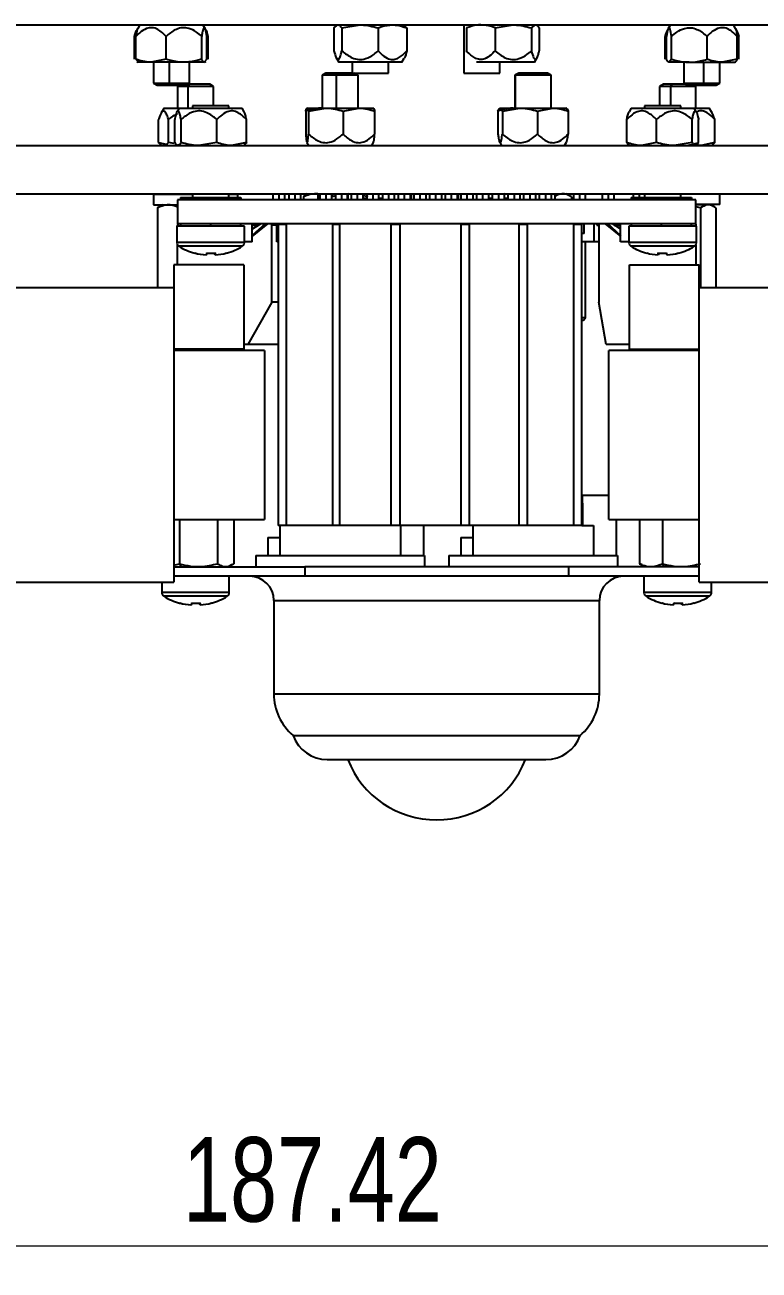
# Model space of a CAD drawing. Header units: millimetres. Extents: x 53 to 380, y 29 to 265.
# Drawn here: x 281.2 to 311.7, y 182.7 to 234.3 of the extents above; entities that cross this region are included whole.
import ezdxf

# ---------------------------------------------------------------- set-up
doc = ezdxf.new("R2010")
doc.units = ezdxf.units.MM
doc.styles.add('SLDTEXTSTYLE0', font='TXT', dxfattribs={"width": 0.75})
doc.dimstyles.new('SLDDIMSTYLE1', dxfattribs={"dimtxt": 3.5, "dimasz": 3.302, "dimexe": 0, "dimexo": 0.0625, "dimgap": 0.875, "dimtad": 1, "dimlfac": 2, "dimrnd": 1e-09, "dimzin": 12, "dimdsep": 46, "dimtxsty": 'SLDTEXTSTYLE0', "dimsah": 1, "dimcen": 0.09, "dimadec": 0, "dimazin": 3, "dimtfac": 1, "dimtofl": 0, "dimtmove": 0, "dimatfit": 3, "dimfxl": 1, "dimfrac": 2, "dimtolj": 1, "dimtzin": 12, "dimarcsym": 0})

# ---------------------------------------------------------------- blocks, each defined once
blk = doc.blocks.new('_D_4')
at = {"color": 7, "linetype": 'Continuous', "lineweight": 0, "transparency": 16777216}
for p, q in [((346.276, 214.381), (346.276, 182.689)), ((252.567, 213.603), (252.567, 182.689)), ((252.567, 183.689), (346.276, 183.689))]:
    blk.add_line(p, q, dxfattribs=at)
at = {"color": 7, "linetype": 'Continuous', "lineweight": 18, "transparency": 16777216}
for points in [[(252.567, 183.689), (255.869, 183.181), (255.869, 184.197)], [(346.276, 183.689), (342.974, 184.197), (342.974, 183.181)]]:
    blk.add_solid(points, dxfattribs=at)
at = {"color": 7, "linetype": 'Continuous', "lineweight": 18, "transparency": 16777216, "insert": (287.76, 188.2), "char_height": 3.5, "attachment_point": 1, "style": 'SLDTEXTSTYLE0'}
blk.add_mtext('187.42', dxfattribs=at)

msp = doc.modelspace()

# ---------------------------------------------------------------- linework, layer by layer
at = {"color": 7, "linetype": 'Continuous', "lineweight": 25}
for p, q in [((262.2803, 234.3116), (334.2803, 234.3116)), ((285.887, 234.1647), (285.8621, 234.1227)), ((285.9741, 234.3116), (285.887, 234.1647)), ((288.6736, 234.1647), (288.5866, 234.3116)), ((288.6985, 234.1227), (288.6736, 234.1647)), ((294.021, 234.1888), (294.185, 234.3116)), ((294.021, 234.1888), (294.021, 233.2366)), ((294.3489, 234.1888), (295.1036, 234.3116)), ((294.3489, 234.1888), (294.3489, 233.2366)), ((295.8582, 234.1888), (295.8582, 233.2366)), ((297.0396, 234.1888), (296.8757, 234.3116)), ((297.0396, 234.1888), (297.0396, 233.2366)), ((299.4053, 234.3116), (299.4053, 232.3116)), ((299.5361, 234.2009), (299.521, 234.1888)), ((299.521, 234.1888), (299.521, 233.2366)), ((300.7024, 234.1888), (301.4571, 234.3116)), ((300.7024, 234.1888), (300.7024, 233.2366)), ((302.2117, 234.1888), (302.3757, 234.3116)), ((302.2117, 234.1888), (302.2117, 233.2366)), ((302.5396, 234.1888), (302.5396, 233.2366)), ((307.8889, 234.1679), (307.856, 234.1123)), ((307.9741, 234.3116), (307.8889, 234.1679)), ((310.6717, 234.1679), (310.5866, 234.3116)), ((310.7047, 234.1123), (310.6717, 234.1679)), ((285.7528, 232.8844), (285.7528, 233.8366)), ((285.8103, 232.8844), (285.8103, 233.8366)), ((287.0649, 232.8844), (287.0649, 233.8366)), ((288.5349, 232.8844), (288.5349, 233.8366)), ((288.7503, 232.8844), (288.7503, 233.8366)), ((288.8078, 232.8844), (288.8078, 233.8366)), ((307.7528, 232.8844), (307.7528, 233.8366)), ((307.8103, 232.8844), (307.8103, 233.8366)), ((308.0258, 232.8844), (308.0258, 233.8366)), ((309.4958, 232.8844), (309.4958, 233.8366)), ((310.7503, 232.8844), (310.7503, 233.8366)), ((310.8078, 232.8844), (310.8078, 233.8366)), ((285.8103, 232.8844), (285.918, 232.7616)), ((287.0649, 232.8844), (286.4376, 232.7616)), ((288.7503, 232.8844), (288.6426, 232.7616)), ((294.1215, 232.9346), (294.2241, 232.7616)), ((296.8366, 232.7616), (296.9391, 232.9346)), ((299.5362, 233.1807), (299.521, 233.2366)), ((302.3366, 232.7616), (302.4391, 232.9346)), ((308.0258, 232.8844), (307.918, 232.7616)), ((310.7503, 232.8844), (310.123, 232.7616)), ((285.8498, 232.7937), (285.9053, 232.7616)), ((286.4376, 232.7616), (285.9053, 232.7616)), ((287.7999, 232.7616), (286.4376, 232.7616)), ((286.5303, 232.7616), (286.5303, 231.9011)), ((288.6426, 232.7616), (287.7999, 232.7616)), ((288.0303, 231.9011), (288.0303, 232.7616)), ((288.6553, 232.7616), (288.7108, 232.7937)), ((293.6853, 232.3116), (293.5303, 232.2221)), ((294.1477, 232.3116), (293.6853, 232.3116)), ((294.1477, 232.3116), (294.1131, 232.2221)), ((294.7803, 232.3116), (294.1477, 232.3116)), ((296.8366, 232.7616), (294.2241, 232.7616)), ((294.7803, 232.7616), (294.7803, 232.3116)), ((294.7803, 232.3116), (296.095, 232.3116)), ((295.0303, 232.2221), (294.8753, 232.3116)), ((296.095, 232.3116), (296.2803, 232.3116)), ((296.2803, 232.3116), (296.2803, 232.7616)), ((299.4053, 232.3116), (300.9053, 232.3116)), ((300.1576, 232.7616), (299.9392, 232.7616)), ((302.3366, 232.7616), (300.1576, 232.7616)), ((300.9053, 232.3116), (300.9053, 232.7616)), ((301.6853, 232.3116), (301.5303, 232.2221)), ((301.6862, 232.3116), (301.5315, 232.2221)), ((301.6862, 232.3116), (301.6853, 232.3116)), ((302.8753, 232.3116), (301.6862, 232.3116)), ((303.0303, 232.2221), (302.8753, 232.3116)), ((308.7608, 232.7616), (307.918, 232.7616)), ((308.5303, 232.7616), (308.5303, 231.9011)), ((308.7608, 232.7616), (310.123, 232.7616)), ((310.0303, 231.9011), (310.0303, 232.7616)), ((310.123, 232.7616), (310.6553, 232.7616)), ((286.5303, 231.9011), (286.6853, 231.8116)), ((286.5303, 231.9011), (287.2046, 231.9011)), ((286.6853, 231.8116), (287.2202, 231.8116)), ((287.2046, 231.9011), (288.0303, 231.9011)), ((287.2202, 231.8116), (287.2046, 231.9011)), ((287.2202, 231.8116), (287.8753, 231.8116)), ((287.617, 231.8116), (287.5303, 231.7615)), ((287.8753, 231.8116), (288.0303, 231.9011)), ((288.0299, 231.851), (287.9436, 231.851)), ((288.0299, 231.851), (287.9646, 231.7615)), ((288.8753, 231.851), (288.0299, 231.851)), ((289.0303, 231.7615), (288.8753, 231.851)), ((293.5303, 232.2221), (293.5303, 230.8616)), ((294.1131, 232.2221), (293.5303, 232.2221)), ((295.0303, 232.2221), (294.1131, 232.2221)), ((295.0303, 230.8616), (295.0303, 232.2221)), ((301.5303, 232.2221), (301.5303, 230.8616)), ((301.5315, 232.2221), (301.5303, 232.2221)), ((303.0303, 232.2221), (301.5315, 232.2221)), ((303.0303, 230.8616), (303.0303, 232.2221)), ((307.6853, 231.851), (307.5303, 231.7615)), ((308.0444, 231.851), (307.6853, 231.851)), ((308.0444, 231.851), (307.9829, 231.7615)), ((308.617, 231.851), (308.0444, 231.851)), ((308.5303, 231.9011), (308.6853, 231.8116)), ((308.5303, 231.9011), (309.3561, 231.9011)), ((308.6853, 231.8116), (309.3404, 231.8116)), ((309.0303, 231.7615), (308.9436, 231.8116)), ((309.3404, 231.8116), (309.3561, 231.9011)), ((309.3404, 231.8116), (309.8753, 231.8116)), ((309.3561, 231.9011), (310.0303, 231.9011)), ((309.8753, 231.8116), (310.0303, 231.9011)), ((287.5303, 231.7615), (287.5303, 230.8616)), ((287.9646, 231.7615), (287.5303, 231.7615)), ((289.0303, 231.7615), (287.9646, 231.7615)), ((289.0303, 230.9616), (289.0303, 231.7615)), ((307.5303, 231.7615), (307.5303, 230.9616)), ((307.9829, 231.7615), (307.5303, 231.7615)), ((309.0303, 231.7615), (307.9829, 231.7615)), ((309.0303, 230.8616), (309.0303, 231.7615)), ((286.9741, 230.8616), (286.8573, 230.6646)), ((286.9741, 230.8616), (287.5991, 230.8616)), ((287.5991, 230.8616), (287.5115, 230.7139)), ((287.5991, 230.8616), (290.2116, 230.8616)), ((288.1553, 230.9616), (288.1553, 230.8616)), ((289.6553, 230.9616), (288.1553, 230.9616)), ((289.6553, 230.8616), (289.6553, 230.9616)), ((290.2991, 230.7139), (290.2116, 230.8616)), ((292.9053, 230.8616), (292.9016, 230.8595)), ((292.909, 230.8616), (293.6816, 230.8616)), ((292.967, 230.7388), (293.6816, 230.8616)), ((293.6816, 230.8616), (295.053, 230.8616)), ((294.3963, 230.7388), (295.053, 230.8616)), ((295.053, 230.8616), (295.653, 230.8616)), ((295.659, 230.8595), (295.6553, 230.8616)), ((300.9053, 230.8616), (300.896, 230.8562)), ((300.9145, 230.8616), (301.7352, 230.8616)), ((301.0064, 230.7388), (301.7352, 230.8616)), ((301.7352, 230.8616), (303.1009, 230.8616)), ((302.464, 230.7388), (303.1009, 230.8616)), ((303.1009, 230.8616), (303.6552, 230.8616)), ((303.6646, 230.8562), (303.6553, 230.8616)), ((306.3491, 230.8616), (306.2615, 230.7139)), ((306.3491, 230.8616), (308.944, 230.8616)), ((306.9053, 230.9616), (306.9053, 230.8616)), ((308.4053, 230.9616), (306.9053, 230.9616)), ((308.4053, 230.8616), (308.4053, 230.9616)), ((308.944, 230.8616), (308.9616, 230.8616)), ((309.0491, 230.7139), (308.9616, 230.8616)), ((308.9616, 230.8616), (309.5866, 230.8616)), ((309.7033, 230.6646), (309.5866, 230.8616)), ((286.7472, 229.4344), (286.7472, 230.3866)), ((287.1561, 229.4344), (287.1561, 230.3866)), ((287.419, 229.4344), (287.419, 230.3866)), ((287.6787, 229.4344), (287.6787, 230.3866)), ((289.165, 229.4344), (289.165, 230.3866)), ((290.3916, 229.4344), (290.3916, 230.3866)), ((292.851, 230.7388), (292.851, 229.7866)), ((292.967, 230.7388), (292.967, 229.7866)), ((294.3963, 230.7388), (294.3963, 229.7866)), ((295.7096, 230.7388), (295.7096, 229.7866)), ((300.8227, 230.7388), (300.8227, 229.7866)), ((301.0064, 230.7388), (301.0064, 229.7866)), ((302.464, 230.7388), (302.464, 229.7866)), ((303.7379, 230.7388), (303.7379, 229.7866)), ((306.169, 229.4344), (306.169, 230.3866)), ((307.3956, 229.4344), (307.3956, 230.3866)), ((308.8819, 229.4344), (308.8819, 230.3866)), ((309.1416, 229.4344), (309.1416, 230.3866)), ((309.8134, 229.4344), (309.8134, 230.3866)), ((262.2803, 229.3116), (334.2803, 229.3116)), ((286.8579, 229.3504), (286.7472, 229.4344)), ((286.7472, 229.4344), (287.0664, 229.3647)), ((286.8573, 229.3393), (286.9053, 229.3116)), ((287.3963, 229.3932), (287.1561, 229.4344)), ((287.5115, 229.3224), (287.5303, 229.3116)), ((289.165, 229.4344), (288.4219, 229.3116)), ((290.3916, 229.4344), (289.7783, 229.3116)), ((292.9016, 229.4338), (292.9741, 229.3116)), ((295.5866, 229.3116), (295.659, 229.4338)), ((300.896, 229.4433), (300.9741, 229.3116)), ((303.5866, 229.3116), (303.6646, 229.4433)), ((306.2615, 229.3224), (306.2803, 229.3116)), ((307.3956, 229.4344), (306.7823, 229.3116)), ((308.8819, 229.4344), (308.1388, 229.3116)), ((309.0303, 229.3116), (309.0491, 229.3224)), ((309.049, 229.3236), (309.1416, 229.4344)), ((309.8134, 229.4344), (309.2513, 229.3116)), ((262.2803, 227.3116), (334.2803, 227.3116)), ((286.5303, 227.301), (286.5303, 226.851)), ((286.5303, 227.301), (288.1553, 227.301)), ((287.5303, 227.3116), (287.5303, 227.301)), ((287.6553, 227.1616), (287.6553, 227.0616)), ((287.6553, 227.1616), (290.1553, 227.1616)), ((288.1553, 227.3116), (288.1553, 227.1616)), ((289.6553, 227.1616), (289.6553, 227.3116)), ((289.6553, 227.301), (290.0303, 227.301)), ((290.0303, 227.1616), (290.0303, 227.301)), ((290.1553, 227.1616), (290.1553, 227.0616)), ((291.4892, 227.3116), (291.4892, 227.0616)), ((291.7392, 227.3117), (291.7392, 227.0616)), ((291.9892, 227.0616), (291.9892, 227.3116)), ((292.1435, 227.3116), (292.1435, 227.0616)), ((292.3935, 227.3117), (292.3935, 227.0616)), ((292.6435, 227.0616), (292.6435, 227.3116)), ((292.7608, 227.1875), (292.7608, 227.0616)), ((292.9053, 227.3116), (292.8678, 227.2899)), ((293.3584, 227.3116), (293.3584, 227.0616)), ((293.4392, 227.3116), (293.4392, 227.0616)), ((293.6892, 227.3117), (293.6892, 227.0616)), ((294.1101, 227.2206), (293.9259, 227.1875)), ((293.9392, 227.0616), (293.9392, 227.3116)), ((294.0892, 227.3116), (294.0892, 227.0616)), ((294.3392, 227.3116), (294.3392, 227.0616)), ((294.5892, 227.0616), (294.5892, 227.3116)), ((294.6101, 227.0616), (294.6101, 227.3116)), ((294.7792, 227.2995), (294.6125, 227.3082)), ((294.7392, 227.3116), (294.7392, 227.0616)), ((294.9892, 227.3117), (294.9892, 227.0616)), ((295.4455, 227.1875), (295.1999, 227.2429)), ((295.2392, 227.0616), (295.2392, 227.3116)), ((295.3892, 227.3116), (295.3892, 227.0616)), ((295.6392, 227.3116), (295.6392, 227.0616)), ((295.8892, 227.0616), (295.8892, 227.3116)), ((296.0392, 227.3116), (296.0392, 227.0616)), ((296.2892, 227.3117), (296.2892, 227.0616)), ((296.5392, 227.0616), (296.5392, 227.3116)), ((296.6892, 227.3116), (296.6892, 227.0616)), ((296.9392, 227.3116), (296.9392, 227.0616)), ((297.1892, 227.0616), (297.1892, 227.3116)), ((297.231, 227.0616), (297.231, 227.3116)), ((297.3392, 227.3116), (297.3392, 227.0616)), ((297.5892, 227.3117), (297.5892, 227.0616)), ((297.8392, 227.0616), (297.8392, 227.3116)), ((297.9892, 227.3116), (297.9892, 227.0616)), ((298.2392, 227.3116), (298.2392, 227.0616)), ((298.4892, 227.0616), (298.4892, 227.3116)), ((298.6392, 227.3116), (298.6392, 227.0616)), ((298.8892, 227.3117), (298.8892, 227.0616)), ((299.1392, 227.0616), (299.1392, 227.3116)), ((299.2892, 227.3116), (299.2892, 227.0616)), ((299.5392, 227.3116), (299.5392, 227.0616)), ((299.7892, 227.0616), (299.7892, 227.3116)), ((299.9392, 227.3116), (299.9392, 227.0616)), ((300.1892, 227.3117), (300.1892, 227.0616)), ((300.4392, 227.0616), (300.4392, 227.3116)), ((300.5892, 227.3116), (300.5892, 227.0616)), ((300.8392, 227.3116), (300.8392, 227.0616)), ((301.0892, 227.0616), (301.0892, 227.3116)), ((301.2392, 227.2943), (301.0892, 227.3079)), ((301.2392, 227.3116), (301.2392, 227.0616)), ((301.4892, 227.3117), (301.4892, 227.0616)), ((301.7392, 227.0616), (301.7392, 227.3116)), ((301.8892, 227.3116), (301.8892, 227.0616)), ((302.1392, 227.3116), (302.1392, 227.0616)), ((302.3892, 227.0616), (302.3892, 227.3116)), ((302.5392, 227.2953), (302.3892, 227.3028)), ((302.5392, 227.3116), (302.5392, 227.0616)), ((302.7892, 227.3117), (302.7892, 227.0616)), ((303.0392, 227.0616), (303.0392, 227.3116)), ((303.1939, 227.0616), (303.1939, 227.3116)), ((303.8703, 227.1875), (303.6553, 227.3116)), ((303.8679, 227.1875), (303.8679, 227.0616)), ((303.9566, 227.3116), (303.9566, 227.0616)), ((304.2066, 227.3117), (304.2066, 227.0616)), ((304.4566, 227.0616), (304.4566, 227.3116)), ((305.1437, 227.3116), (305.1437, 227.0616)), ((305.3937, 227.3117), (305.3937, 227.0616)), ((305.6437, 227.0616), (305.6437, 227.3116)), ((306.3451, 227.1616), (306.3451, 227.0616)), ((306.3451, 227.1616), (308.8451, 227.1616)), ((306.4269, 227.3116), (306.4269, 227.1616)), ((306.9053, 227.3116), (306.9053, 227.1616)), ((308.4053, 227.1616), (308.4053, 227.3116)), ((308.8451, 227.1616), (308.8451, 227.0616)), ((310.0303, 226.8616), (310.0303, 227.3116)), ((286.5303, 226.851), (287.5269, 226.851)), ((286.6966, 226.7269), (286.7693, 226.7642)), ((286.6966, 226.7269), (286.6966, 223.4116)), ((286.9053, 226.851), (286.7623, 226.7685)), ((287.5269, 227.0616), (287.5269, 226.0616)), ((309.0269, 227.0616), (287.5269, 227.0616)), ((295.3892, 227.1116), (295.2392, 227.1116)), ((296.0392, 227.1116), (295.8892, 227.1116)), ((296.6846, 227.1116), (296.6846, 227.0616)), ((297.8517, 227.0616), (297.8517, 227.1116)), ((300.5892, 227.1116), (300.4392, 227.1116)), ((301.21, 227.1116), (301.0892, 227.1116)), ((301.21, 227.1116), (301.21, 227.0616)), ((309.0269, 226.0616), (309.0269, 227.0616)), ((310.0303, 226.8616), (309.0269, 226.8616)), ((309.6553, 226.851), (309.0269, 226.851)), ((309.2292, 226.7269), (309.0269, 226.7709)), ((309.0303, 226.851), (309.0303, 226.8616)), ((309.2292, 226.7269), (309.2292, 223.4116)), ((309.7803, 226.7789), (309.6553, 226.851)), ((309.8597, 226.7269), (309.8597, 223.4116)), ((287.5053, 225.9616), (287.5053, 225.2883)), ((290.3053, 225.9616), (287.5053, 225.9616)), ((309.0269, 226.0616), (287.5269, 226.0616)), ((287.5269, 225.9616), (287.5269, 226.0289)), ((287.5603, 226.0289), (287.5269, 226.0289)), ((287.5603, 226.0289), (287.5603, 226.0616)), ((287.6553, 226.0616), (287.6553, 225.9616)), ((288.9053, 226.0616), (288.9053, 225.9616)), ((290.1553, 225.9616), (290.1553, 226.0616)), ((290.3053, 225.2883), (290.3053, 225.9616)), ((290.9851, 226.0616), (290.635, 225.8366)), ((290.635, 225.5366), (291.2849, 226.0616)), ((290.635, 225.3116), (290.635, 226.0616)), ((291.1667, 226.0616), (290.635, 225.5745)), ((290.635, 226.0116), (290.7322, 226.0116)), ((290.7322, 226.0116), (290.7322, 226.0616)), ((290.7322, 226.0116), (290.9073, 226.0116)), ((291.448, 222.8116), (291.448, 226.0616)), ((291.5541, 226.0616), (291.5541, 226.0116)), ((291.6374, 226.0116), (291.5541, 226.0116)), ((291.6374, 226.0116), (291.6374, 226.0616)), ((291.645, 225.3116), (291.645, 226.0616)), ((291.7018, 226.0359), (291.7018, 226.0616)), ((291.7018, 226.0359), (291.7018, 213.5616)), ((292.049, 226.0359), (291.7018, 226.0359)), ((292.049, 226.0359), (292.049, 226.0616)), ((292.049, 213.5616), (292.049, 226.0359)), ((293.9555, 226.0359), (293.9555, 226.0616)), ((294.2581, 226.0359), (293.9555, 226.0359)), ((293.9555, 226.0359), (293.9555, 213.5616)), ((294.2581, 226.0359), (294.2581, 226.0616)), ((294.2581, 213.5616), (294.2581, 226.0359)), ((296.3744, 226.0359), (296.3744, 226.0616)), ((296.7711, 226.0359), (296.3744, 226.0359)), ((296.3744, 226.0359), (296.3744, 213.5616)), ((296.7711, 226.0359), (296.7711, 226.0616)), ((296.7711, 213.5616), (296.7711, 226.0359)), ((299.2816, 226.0359), (299.2816, 226.0616)), ((299.2816, 226.0359), (299.2816, 213.5616)), ((299.638, 226.0359), (299.2816, 226.0359)), ((299.638, 226.0359), (299.638, 226.0616)), ((299.638, 213.5616), (299.638, 226.0359)), ((301.696, 226.0359), (301.696, 226.0616)), ((301.696, 226.0359), (301.696, 213.5616)), ((302.0455, 226.0359), (301.696, 226.0359)), ((302.0455, 226.0359), (302.0455, 226.0616)), ((302.0455, 213.5616), (302.0455, 226.0359)), ((303.9596, 226.0359), (303.9596, 226.0616)), ((304.3051, 226.0359), (303.9596, 226.0359)), ((303.9596, 226.0359), (303.9596, 213.5616)), ((304.3051, 226.0359), (304.3051, 226.0616)), ((304.3051, 213.5616), (304.3051, 226.0359)), ((304.4048, 225.6616), (304.3051, 225.6616)), ((304.4048, 225.6616), (304.4048, 226.0616)), ((304.81, 225.3116), (304.81, 226.0616)), ((304.9281, 226.0616), (304.9281, 226.0116)), ((304.9281, 226.0116), (305.0079, 226.0116)), ((305.0079, 226.0616), (305.0079, 222.8116)), ((305.2689, 226.0616), (305.9139, 225.5408)), ((305.9098, 225.5828), (305.3871, 226.0616)), ((305.9146, 225.8391), (305.5687, 226.0616)), ((305.6465, 226.0116), (305.7091, 226.0116)), ((305.7091, 226.0616), (305.7091, 226.0116)), ((305.7091, 226.0116), (305.8128, 226.0116)), ((305.8128, 226.0616), (305.8128, 226.0116)), ((305.8128, 226.0116), (305.9098, 226.0116)), ((305.9098, 225.3116), (305.9098, 226.0616)), ((306.2553, 225.9616), (306.2553, 225.2883)), ((309.0553, 225.9616), (306.2553, 225.9616)), ((306.3451, 226.0616), (306.3451, 225.9616)), ((307.5951, 226.0616), (307.5951, 225.9616)), ((308.8451, 225.9616), (308.8451, 226.0616)), ((309.0117, 226.0484), (309.0117, 226.0616)), ((309.0117, 226.0484), (309.0269, 226.0484)), ((309.0269, 226.0484), (309.0269, 225.9616)), ((309.0553, 225.2883), (309.0553, 225.9616)), ((287.5269, 224.3616), (287.5269, 225.2028)), ((290.635, 225.3116), (290.3053, 225.3116)), ((291.7018, 225.3116), (291.645, 225.3116)), ((304.81, 225.3116), (304.3051, 225.3116)), ((304.4566, 222.1616), (304.4566, 225.3116)), ((305.0079, 225.3116), (304.81, 225.3116)), ((306.2553, 225.3116), (305.9098, 225.3116)), ((309.0269, 225.1912), (309.0269, 224.3616)), ((288.7151, 224.7762), (288.7149, 224.7751)), ((289.0818, 224.7751), (289.0739, 224.8542)), ((289.087, 224.8549), (289.0957, 224.7751)), ((307.4649, 224.7751), (307.4736, 224.8549)), ((307.4868, 224.8542), (307.4788, 224.7751)), ((307.8457, 224.7751), (307.8456, 224.7762)), ((290.2861, 224.3616), (287.3861, 224.3616)), ((287.3861, 224.3616), (287.3861, 221.588)), ((290.2861, 224.3616), (290.2861, 220.8616)), ((306.2745, 220.8616), (306.2745, 224.3616)), ((306.2745, 224.3616), (309.1745, 224.3616)), ((309.1745, 221.588), (309.1745, 224.3616)), ((287.3861, 223.4116), (271.1361, 223.4116)), ((325.4245, 223.4116), (309.1745, 223.4116)), ((291.448, 222.8116), (290.448, 221.0616)), ((291.7018, 222.8116), (291.448, 222.8116)), ((305.3079, 221.0616), (305.0079, 222.8116)), ((304.4566, 222.1616), (304.3042, 222.1616)), ((304.3566, 222.0616), (304.3042, 222.0616)), ((304.3566, 222.0616), (304.4566, 222.1616)), ((287.3861, 221.588), (287.3861, 211.2116)), ((309.1745, 211.2116), (309.1745, 221.588)), ((290.448, 221.0616), (290.2861, 221.0616)), ((291.7018, 221.0616), (290.448, 221.0616)), ((306.2745, 221.0616), (305.3079, 221.0616)), ((290.2861, 220.8616), (287.3861, 220.8616)), ((291.1361, 220.8116), (287.3861, 220.8116)), ((287.611, 220.8616), (287.611, 220.8116)), ((289.1947, 220.8616), (289.1947, 220.8116)), ((289.864, 220.8616), (289.864, 220.8116)), ((291.1361, 220.8116), (291.1361, 213.8116)), ((309.1745, 220.8116), (305.4245, 220.8116)), ((305.4245, 217.3116), (305.4245, 220.8116)), ((306.2745, 220.8616), (309.1745, 220.8616)), ((306.701, 220.8616), (306.701, 220.8116)), ((307.6498, 220.8616), (307.6498, 220.8116)), ((305.4245, 213.8116), (305.4245, 217.3116)), ((304.3303, 214.8372), (304.3051, 214.8372)), ((304.3303, 214.4872), (304.3303, 214.8372)), ((304.3303, 214.8116), (305.4245, 214.8116)), ((304.3051, 214.4872), (304.3303, 214.4872)), ((304.3303, 214.4872), (304.3303, 213.9447)), ((287.3861, 213.8116), (291.1361, 213.8116)), ((287.611, 213.8116), (287.611, 211.9752)), ((289.1947, 213.8116), (289.1947, 211.9752)), ((289.864, 213.8116), (289.864, 211.9752)), ((304.3303, 213.9447), (304.3303, 213.5616)), ((305.4245, 213.8116), (309.1745, 213.8116)), ((305.7303, 213.8116), (305.7303, 212.3116)), ((306.701, 213.8116), (306.701, 211.9752)), ((307.6498, 213.8116), (307.6498, 211.9752)), ((292.049, 213.5616), (291.7018, 213.5616)), ((291.7803, 213.5616), (291.7803, 212.3116)), ((293.9555, 213.5616), (292.049, 213.5616)), ((294.2581, 213.5616), (293.9555, 213.5616)), ((296.3744, 213.5616), (294.2581, 213.5616)), ((296.7711, 213.5616), (296.3744, 213.5616)), ((299.2816, 213.5616), (296.7711, 213.5616)), ((296.7803, 213.5616), (296.7803, 212.3116)), ((297.7303, 213.5616), (297.7303, 212.3116)), ((299.638, 213.5616), (299.2816, 213.5616)), ((301.696, 213.5616), (299.638, 213.5616)), ((299.7803, 213.5616), (299.7803, 212.3116)), ((302.0455, 213.5616), (301.696, 213.5616)), ((303.9596, 213.5616), (302.0455, 213.5616)), ((304.3051, 213.5616), (303.9596, 213.5616)), ((304.3051, 213.5616), (304.7803, 213.5616)), ((304.7803, 213.5616), (304.7803, 212.3116)), ((291.2803, 213.0616), (291.2803, 212.3116)), ((291.2803, 213.0616), (291.7803, 213.0616)), ((299.2803, 213.0616), (299.2803, 212.3116)), ((299.2803, 213.0616), (299.7803, 213.0616)), ((290.7803, 212.3116), (290.7803, 211.851)), ((290.7803, 212.3116), (297.7803, 212.3116)), ((297.7803, 212.3116), (297.7803, 211.851)), ((298.7803, 212.3116), (298.7803, 211.851)), ((298.7803, 212.3116), (305.7803, 212.3116)), ((305.7803, 212.3116), (305.7803, 211.851)), ((287.3861, 211.908), (287.611, 211.9752)), ((287.3861, 211.851), (292.8116, 211.851)), ((287.611, 211.9752), (287.7015, 211.851)), ((289.6553, 211.851), (289.7983, 211.9336)), ((292.8116, 211.851), (292.8116, 211.451)), ((303.7491, 211.851), (292.8116, 211.851)), ((303.7491, 211.851), (303.7491, 211.451)), ((309.1745, 211.851), (303.7491, 211.851)), ((306.7863, 211.9382), (306.701, 211.9752)), ((306.7804, 211.9232), (306.9053, 211.851)), ((307.6498, 211.9752), (307.7351, 211.851)), ((271.1361, 211.2116), (287.3861, 211.2116)), ((286.8803, 211.2116), (286.8803, 210.7777)), ((292.8116, 211.451), (287.3861, 211.451)), ((289.6803, 210.7777), (289.6803, 211.451)), ((303.7491, 211.451), (292.8116, 211.451)), ((309.1745, 211.451), (303.7491, 211.451)), ((306.8803, 211.451), (306.8803, 210.7777)), ((309.1745, 211.2116), (325.4245, 211.2116)), ((309.6803, 210.7777), (309.6803, 211.2116)), ((288.0901, 210.2656), (288.0899, 210.2645)), ((288.4568, 210.2645), (288.4489, 210.3436)), ((288.462, 210.3443), (288.4707, 210.2645)), ((291.5303, 210.451), (291.5303, 206.5715)), ((305.0303, 206.5715), (305.0303, 210.451)), ((308.0901, 210.2656), (308.0899, 210.2645)), ((308.4568, 210.2645), (308.4489, 210.3436)), ((308.462, 210.3443), (308.4707, 210.2645)), ((292.3303, 204.851), (304.2303, 204.851)), ((293.7445, 203.851), (302.8161, 203.851))]:
    msp.add_line(p, q, dxfattribs=at)
at = {"color": 8, "linetype": 'Continuous', "lineweight": 25}
for p, q in [((287.2046, 231.9011), (287.2046, 232.7616)), ((309.3561, 231.9011), (309.3561, 232.7616)), ((294.1131, 232.2221), (294.1131, 230.8616)), ((301.5315, 232.2221), (301.5315, 230.8616)), ((287.9646, 231.7615), (287.9646, 230.8616)), ((307.9829, 231.7615), (307.9829, 230.9616)), ((287.9646, 227.3116), (287.9646, 227.301)), ((293.9738, 227.3116), (293.9392, 227.222)), ((299.1796, 227.3117), (299.1796, 227.1116)), ((306.6769, 227.3117), (306.6769, 227.1616)), ((290.3053, 225.2883), (287.5053, 225.2883)), ((290.22, 225.1352), (287.5907, 225.1352)), ((309.0553, 225.2883), (306.2553, 225.2883)), ((308.97, 225.1352), (306.3407, 225.1352)), ((304.3303, 213.9447), (304.3051, 213.9447)), ((289.6803, 210.7777), (286.8803, 210.7777)), ((289.595, 210.6246), (286.9657, 210.6246)), ((309.6803, 210.7777), (306.8803, 210.7777)), ((309.595, 210.6246), (306.9657, 210.6246)), ((291.5303, 210.451), (305.0303, 210.451)), ((305.0303, 206.5715), (291.5303, 206.5715))]:
    msp.add_line(p, q, dxfattribs=at)
at = {"color": 7, "linetype": 'Continuous', "lineweight": 25, "flags": 128}
for points in [[(289.5687, 224.8559), (289.5687, 224.8536), (289.5682, 224.8519), (289.5673, 224.8509), (289.5659, 224.8506), (289.564, 224.8509), (289.5616, 224.8519), (289.5592, 224.8533)], [(307.0015, 224.8533), (306.999, 224.8519), (306.9966, 224.8509), (306.9947, 224.8506), (306.9933, 224.8509), (306.9924, 224.8519), (306.9919, 224.8536), (306.992, 224.8559)], [(288.9437, 210.3453), (288.9437, 210.343), (288.9432, 210.3413), (288.9423, 210.3403), (288.9409, 210.34), (288.939, 210.3403), (288.9366, 210.3413), (288.9342, 210.3428)], [(308.9437, 210.3453), (308.9437, 210.343), (308.9432, 210.3413), (308.9423, 210.3403), (308.9409, 210.34), (308.939, 210.3403), (308.9366, 210.3413), (308.9342, 210.3428)]]:
    msp.add_lwpolyline(points, dxfattribs=at)
at = {"color": 7, "linetype": 'Continuous', "lineweight": 25}
for centre, radius, start, end in [((287.6853, 225.2883), 0.18, 180, 238.2737), ((288.9053, 227.2616), 2.5, 238.2737, 254.65828), ((288.9053, 227.2616), 2.5, 285.34172, 301.7263), ((290.1253, 225.2883), 0.18, 301.7263, 0), ((306.4353, 225.2883), 0.18, 180, 238.2737), ((307.6553, 227.2616), 2.5, 238.2737, 254.65828), ((307.6553, 227.2616), 2.5, 285.34172, 301.7263), ((308.8753, 225.2883), 0.18, 301.7263, 0), ((288.8979, 227.2714), 2.503, 254.80757, 265.80846), ((288.2426, 224.8683), 0.0177, 274.24011, 315.34436), ((288.9125, 227.2812), 2.5128, 254.83482, 265.8069), ((288.4136, 224.9225), 0.3479, 334.93054, 348.95703), ((288.8804, 227.7279), 2.8774, 267.49212, 270.49621), ((288.9301, 227.731), 2.8804, 266.51753, 273.48247), ((289.3971, 224.9226), 0.3481, 191.04602, 205.06641), ((288.8013, 224.8502), 0.3038, 345.69566, 1.07948), ((288.9127, 227.2714), 2.503, 274.19154, 285.19243), ((307.6479, 227.2714), 2.503, 254.80757, 265.80846), ((307.7593, 224.8502), 0.3038, 178.92052, 194.30434), ((307.6305, 227.731), 2.8804, 266.51753, 273.48247), ((307.1635, 224.9226), 0.3481, 334.93359, 348.95398), ((307.6802, 227.7279), 2.8774, 269.50379, 272.50788), ((308.147, 224.9225), 0.3479, 191.04297, 205.06946), ((307.6481, 227.2812), 2.5128, 274.1931, 285.16518), ((307.6627, 227.2714), 2.503, 274.19154, 285.19243), ((308.3174, 224.8669), 0.0163, 222.75407, 267.66146), ((290.5303, 210.451), 1, 0, 90), ((306.0303, 210.451), 1, 90, 180), ((287.0603, 210.7777), 0.18, 180, 238.2737), ((288.2803, 212.751), 2.5, 238.2737, 254.65828), ((288.2803, 212.751), 2.5, 285.34172, 301.7263), ((289.5003, 210.7777), 0.18, 301.7263, 0), ((307.0603, 210.7777), 0.18, 180, 238.2737), ((308.2803, 212.751), 2.5, 238.2737, 254.65828), ((308.2803, 212.751), 2.5, 285.34172, 301.7263), ((309.5003, 210.7777), 0.18, 301.7263, 0), ((288.2729, 212.7609), 2.5031, 254.80781, 265.80826), ((287.6176, 210.3578), 0.0177, 274.22869, 315.35159), ((288.2875, 212.7707), 2.5129, 254.83506, 265.8067), ((287.7885, 210.412), 0.3481, 334.93404, 348.95353), ((288.2554, 213.2184), 2.8784, 267.4931, 270.49613), ((288.3051, 213.2207), 2.8807, 266.51789, 273.48211), ((288.772, 210.412), 0.348, 191.04342, 205.06901), ((288.1764, 210.3396), 0.3037, 345.69433, 1.08081), ((288.2877, 212.7609), 2.5031, 274.19181, 285.19213), ((308.2729, 212.7609), 2.5031, 254.80787, 265.80819), ((307.6176, 210.3578), 0.0177, 274.22708, 315.35319), ((308.2875, 212.7708), 2.513, 254.83515, 265.80661), ((307.7886, 210.412), 0.348, 334.93099, 348.95658), ((308.2554, 213.2184), 2.8784, 267.49309, 270.49613), ((308.3051, 213.2207), 2.8807, 266.5179, 273.4821), ((308.7722, 210.412), 0.3481, 191.04647, 205.06596), ((308.1763, 210.3396), 0.3038, 345.69432, 1.07952), ((308.2877, 212.7609), 2.5031, 274.19174, 285.19219), ((293.7803, 206.5715), 2.25, 180, 229.87597), ((302.7803, 206.5715), 2.25, 310.12403, 0), ((293.7445, 205.351), 1.5, 199.47122, 270), ((302.8161, 205.351), 1.5, 270, 340.52878), ((298.2803, 205.3198), 3.9688, 201.72047, 270), ((298.2803, 205.3198), 3.9688, 270, 338.27953)]:
    msp.add_arc(centre, radius, start, end, dxfattribs=at)
for points, knots in [([(285.7528, 233.8366), (285.7864, 233.9587), (285.82, 234.0809), (285.8621, 234.1227), (285.8622, 234.1227)], [0, 0, 0, 0, 0.9994987, 1, 1, 1, 1]), ([(287.0649, 233.8366), (286.9529, 233.9454), (286.7776, 234.1157), (286.4827, 234.2129), (286.2159, 234.1707), (285.9921, 234.0209), (285.8603, 233.8872), (285.8103, 233.8366)], [0, 0, 0, 0, 0.299138, 0.4681422, 0.6379817, 0.8628319, 1, 1, 1, 1]), ([(285.8103, 233.8366), (285.8293, 233.9524), (285.8542, 234.1039), (285.8852, 234.1505), (285.8925, 234.1615)], [0, 0, 0, 0, 0.7639911, 1, 1, 1, 1]), ([(288.5349, 233.8366), (288.4629, 233.8983), (288.3013, 234.0368), (288.0318, 234.1778), (287.7377, 234.2102), (287.4192, 234.1187), (287.2052, 233.9628), (287.0778, 233.8483), (287.0649, 233.8366)], [0, 0, 0, 0, 0.1677337, 0.3769168, 0.5370126, 0.6969875, 0.9691369, 1, 1, 1, 1]), ([(288.7503, 233.8366), (288.7311, 233.9454), (288.701, 234.1157), (288.6503, 234.2129), (288.6045, 234.1707), (288.5661, 234.0209), (288.5434, 233.8872), (288.5349, 233.8366)], [0, 0, 0, 0, 0.29913789, 0.46814208, 0.63798131, 0.86283156, 1, 1, 1, 1]), ([(288.8078, 233.8366), (288.7741, 233.9588), (288.7405, 234.081), (288.6985, 234.1227), (288.6985, 234.1227)], [0, 0, 0, 0, 0.999497, 1, 1, 1, 1]), ([(294.185, 234.3116), (294.1888, 234.3115), (294.2442, 234.3097), (294.2985, 234.2471), (294.3489, 234.1888)], [0, 0, 0, 0, 0.0701511, 1, 1, 1, 1]), ([(295.1036, 234.3116), (295.1214, 234.3115), (295.3763, 234.3097), (295.626, 234.2471), (295.8582, 234.1888)], [0, 0, 0, 0, 0.0701501, 1, 1, 1, 1]), ([(295.8582, 234.1888), (295.9078, 234.2073), (296.1003, 234.2793), (296.3004, 234.2978), (296.4489, 234.3116)], [0, 0, 0, 0, 0.2575499, 1, 1, 1, 1]), ([(296.4489, 234.3116), (296.5026, 234.3098), (296.7026, 234.303), (296.8972, 234.237), (297.0396, 234.1888)], [0, 0, 0, 0, 0.26863299, 1, 1, 1, 1]), ([(300.1117, 234.3116), (300.058, 234.3098), (299.8581, 234.303), (299.6634, 234.237), (299.521, 234.1888)], [0, 0, 0, 0, 0.26863299, 1, 1, 1, 1]), ([(300.7024, 234.1888), (300.6528, 234.2073), (300.4603, 234.2793), (300.2602, 234.2978), (300.1117, 234.3116)], [0, 0, 0, 0, 0.2575499, 1, 1, 1, 1]), ([(301.4571, 234.3116), (301.4749, 234.3115), (301.7298, 234.3097), (301.9795, 234.2471), (302.2117, 234.1888)], [0, 0, 0, 0, 0.07015004, 1, 1, 1, 1]), ([(302.3757, 234.3116), (302.3796, 234.3115), (302.4349, 234.3097), (302.4892, 234.2471), (302.5396, 234.1888)], [0, 0, 0, 0, 0.07015079, 1, 1, 1, 1]), ([(307.8622, 234.1086), (307.8409, 234.0712), (307.8012, 234.0017), (307.7681, 233.8888), (307.7528, 233.8366)], [0, 0, 0, 0, 0.5375182, 1, 1, 1, 1]), ([(308.0258, 233.8366), (308.0065, 233.9454), (307.9764, 234.1157), (307.9258, 234.2129), (307.88, 234.1707), (307.8415, 234.0209), (307.8189, 233.8872), (307.8103, 233.8366)], [0, 0, 0, 0, 0.29913789, 0.46814208, 0.6379813, 0.86283161, 1, 1, 1, 1]), ([(308.0258, 233.8366), (308.0977, 233.8983), (308.2593, 234.0368), (308.5288, 234.1778), (308.8229, 234.2102), (309.1414, 234.1187), (309.3554, 233.9628), (309.4828, 233.8483), (309.4958, 233.8366)], [0, 0, 0, 0, 0.1677337, 0.3769168, 0.5370126, 0.6969875, 0.9691369, 1, 1, 1, 1]), ([(310.7503, 233.8366), (310.6383, 233.9454), (310.4631, 234.1157), (310.1681, 234.2129), (309.9014, 234.1707), (309.6776, 234.0209), (309.5457, 233.8872), (309.4958, 233.8366)], [0, 0, 0, 0, 0.2991378, 0.468142, 0.6379814, 0.8628316, 1, 1, 1, 1]), ([(310.6682, 234.1658), (310.6706, 234.1641), (310.6911, 234.15), (310.719, 234.0167), (310.7417, 233.8861), (310.7503, 233.8366)], [0, 0, 0, 0, 0.07831743, 0.65077568, 1, 1, 1, 1]), ([(310.6984, 234.1086), (310.7197, 234.0712), (310.7594, 234.0017), (310.7925, 233.8888), (310.8078, 233.8366)], [0, 0, 0, 0, 0.5375168, 1, 1, 1, 1]), ([(286.4376, 232.7616), (286.4227, 232.7617), (286.2109, 232.7635), (286.0033, 232.8261), (285.8103, 232.8844)], [0, 0, 0, 0, 0.07014999, 1, 1, 1, 1]), ([(287.7999, 232.7616), (287.733, 232.7634), (287.4842, 232.7702), (287.242, 232.8362), (287.0649, 232.8844)], [0, 0, 0, 0, 0.2686335, 1, 1, 1, 1]), ([(288.5349, 232.8844), (288.4732, 232.8659), (288.2336, 232.7939), (287.9847, 232.7754), (287.7999, 232.7616)], [0, 0, 0, 0, 0.2575518, 1, 1, 1, 1]), ([(288.6426, 232.7616), (288.64, 232.7617), (288.6037, 232.7635), (288.568, 232.8261), (288.5349, 232.8844)], [0, 0, 0, 0, 0.07014971, 1, 1, 1, 1]), ([(294.021, 233.2366), (294.0503, 233.1278), (294.0961, 232.9575), (294.1732, 232.8603), (294.2429, 232.9025), (294.3014, 233.0523), (294.3358, 233.186), (294.3489, 233.2366)], [0, 0, 0, 0, 0.2991385, 0.4681427, 0.6379822, 0.8628325, 1, 1, 1, 1]), ([(294.3489, 233.2366), (294.4836, 233.1278), (294.6945, 232.9575), (295.0493, 232.8603), (295.3702, 232.9025), (295.6395, 233.0523), (295.7981, 233.186), (295.8582, 233.2366)], [0, 0, 0, 0, 0.2991382, 0.4681419, 0.6379815, 0.8628317, 1, 1, 1, 1]), ([(295.8582, 233.2366), (295.916, 233.1749), (296.0459, 233.0364), (296.2625, 232.8954), (296.4989, 232.863), (296.7548, 232.9545), (296.9268, 233.1104), (297.0292, 233.2249), (297.0396, 233.2366)], [0, 0, 0, 0, 0.1677339, 0.3769163, 0.5370122, 0.696988, 0.9691374, 1, 1, 1, 1]), ([(297.0396, 233.2366), (297.011, 233.1172), (296.9792, 232.9845), (296.9396, 232.941), (296.9357, 232.9367)], [0, 0, 0, 0, 0.9004263, 1, 1, 1, 1]), ([(300.7024, 233.2366), (300.6446, 233.1749), (300.5147, 233.0364), (300.2981, 232.8954), (300.0617, 232.863), (299.8058, 232.9545), (299.6338, 233.1104), (299.5314, 233.2249), (299.521, 233.2366)], [0, 0, 0, 0, 0.1677339, 0.3769163, 0.5370122, 0.696988, 0.9691374, 1, 1, 1, 1]), ([(300.7024, 233.2366), (300.8371, 233.1278), (301.048, 232.9575), (301.4028, 232.8603), (301.7238, 232.9025), (301.993, 233.0523), (302.1516, 233.186), (302.2117, 233.2366)], [0, 0, 0, 0, 0.2991381, 0.4681418, 0.6379809, 0.8628316, 1, 1, 1, 1]), ([(302.2117, 233.2366), (302.241, 233.1278), (302.2868, 232.9575), (302.3639, 232.8603), (302.4336, 232.9025), (302.4921, 233.0523), (302.5266, 233.186), (302.5396, 233.2366)], [0, 0, 0, 0, 0.2991368, 0.468141, 0.6379806, 0.8628308, 1, 1, 1, 1]), ([(307.918, 232.7616), (307.9155, 232.7617), (307.8791, 232.7635), (307.8435, 232.8261), (307.8103, 232.8844)], [0, 0, 0, 0, 0.0701506, 1, 1, 1, 1]), ([(308.0258, 232.8844), (308.0875, 232.8659), (308.327, 232.7939), (308.576, 232.7754), (308.7608, 232.7616)], [0, 0, 0, 0, 0.2575518, 1, 1, 1, 1]), ([(308.7608, 232.7616), (308.8276, 232.7634), (309.0764, 232.7702), (309.3186, 232.8362), (309.4958, 232.8844)], [0, 0, 0, 0, 0.2686335, 1, 1, 1, 1]), ([(310.123, 232.7616), (310.1082, 232.7617), (309.8964, 232.7635), (309.6888, 232.8261), (309.4958, 232.8844)], [0, 0, 0, 0, 0.0701508, 1, 1, 1, 1]), ([(310.6426, 232.7616), (310.6451, 232.7617), (310.6815, 232.7635), (310.7172, 232.8261), (310.7503, 232.8844)], [0, 0, 0, 0, 0.0701506, 1, 1, 1, 1]), ([(292.851, 230.7388), (292.8559, 230.7573), (292.8748, 230.8293), (292.8944, 230.8478), (292.909, 230.8616)], [0, 0, 0, 0, 0.2575526, 1, 1, 1, 1]), ([(293.5077, 230.8616), (293.4921, 230.8615), (293.2703, 230.8597), (293.053, 230.7971), (292.851, 230.7388)], [0, 0, 0, 0, 0.0701502, 1, 1, 1, 1]), ([(292.909, 230.8616), (292.9143, 230.8598), (292.9339, 230.853), (292.953, 230.787), (292.967, 230.7388)], [0, 0, 0, 0, 0.268634, 1, 1, 1, 1]), ([(293.6816, 230.8616), (293.6986, 230.8615), (293.9399, 230.8597), (294.1764, 230.7971), (294.3963, 230.7388)], [0, 0, 0, 0, 0.0701511, 1, 1, 1, 1]), ([(295.053, 230.8616), (295.0685, 230.8615), (295.2903, 230.8597), (295.5076, 230.7971), (295.7096, 230.7388)], [0, 0, 0, 0, 0.07015, 1, 1, 1, 1]), ([(295.6516, 230.8616), (295.6569, 230.8598), (295.6765, 230.853), (295.6957, 230.787), (295.7096, 230.7388)], [0, 0, 0, 0, 0.268634, 1, 1, 1, 1]), ([(300.8227, 230.7388), (300.8304, 230.7573), (300.8604, 230.8293), (300.8915, 230.8478), (300.9145, 230.8616)], [0, 0, 0, 0, 0.2575518, 1, 1, 1, 1]), ([(301.4597, 230.8616), (301.4446, 230.8615), (301.2295, 230.8597), (301.0187, 230.7971), (300.8227, 230.7388)], [0, 0, 0, 0, 0.0701496, 1, 1, 1, 1]), ([(300.9145, 230.8616), (300.9229, 230.8598), (300.954, 230.853), (300.9842, 230.787), (301.0064, 230.7388)], [0, 0, 0, 0, 0.2686354, 1, 1, 1, 1]), ([(301.7352, 230.8616), (301.7524, 230.8615), (301.9985, 230.8597), (302.2397, 230.7971), (302.464, 230.7388)], [0, 0, 0, 0, 0.0701517, 1, 1, 1, 1]), ([(303.1009, 230.8616), (303.116, 230.8615), (303.3311, 230.8597), (303.5419, 230.7971), (303.7379, 230.7388)], [0, 0, 0, 0, 0.0701522, 1, 1, 1, 1]), ([(303.6461, 230.8616), (303.6544, 230.8598), (303.6855, 230.853), (303.7158, 230.787), (303.7379, 230.7388)], [0, 0, 0, 0, 0.2686321, 1, 1, 1, 1]), ([(287.1561, 230.3866), (287.1361, 230.4483), (287.0912, 230.5868), (287.0162, 230.7278), (286.9344, 230.7602), (286.8458, 230.6687), (286.7863, 230.5128), (286.7509, 230.3983), (286.7472, 230.3866)], [0, 0, 0, 0, 0.16773233, 0.37691635, 0.53701173, 0.6969882, 0.96913683, 1, 1, 1, 1]), ([(287.5258, 230.627), (287.4632, 230.5987), (287.3285, 230.5378), (287.2162, 230.4393), (287.1561, 230.3866)], [0, 0, 0, 0, 0.4647261, 1, 1, 1, 1]), ([(287.6787, 230.3866), (287.666, 230.4483), (287.6374, 230.5868), (287.5898, 230.7278), (287.5378, 230.7602), (287.4816, 230.6687), (287.4438, 230.5128), (287.4213, 230.3983), (287.419, 230.3866)], [0, 0, 0, 0, 0.16773368, 0.37691712, 0.53701312, 0.69698782, 0.96913745, 1, 1, 1, 1]), ([(289.165, 230.3866), (289.0323, 230.4954), (288.8247, 230.6657), (288.4753, 230.7629), (288.1592, 230.7207), (287.8941, 230.5709), (287.7379, 230.4372), (287.6787, 230.3866)], [0, 0, 0, 0, 0.2991379, 0.4681421, 0.6379814, 0.8628316, 1, 1, 1, 1]), ([(290.3916, 230.3866), (290.2822, 230.4954), (290.1108, 230.6657), (289.8224, 230.7629), (289.5616, 230.7207), (289.3428, 230.5709), (289.2139, 230.4372), (289.165, 230.3866)], [0, 0, 0, 0, 0.299138, 0.4681421, 0.6379812, 0.8628317, 1, 1, 1, 1]), ([(290.3916, 230.3866), (290.379, 230.4497), (290.3508, 230.5903), (290.3169, 230.6704), (290.2981, 230.7145)], [0, 0, 0, 0, 0.44877258, 1, 1, 1, 1]), ([(307.3956, 230.3866), (307.2861, 230.4954), (307.1148, 230.6657), (306.8264, 230.7629), (306.5655, 230.7207), (306.3467, 230.5709), (306.2178, 230.4372), (306.169, 230.3866)], [0, 0, 0, 0, 0.29913768, 0.46814214, 0.63798124, 0.86283139, 1, 1, 1, 1]), ([(306.169, 230.3866), (306.1816, 230.4497), (306.2098, 230.5903), (306.2438, 230.6704), (306.2625, 230.7145)], [0, 0, 0, 0, 0.44877258, 1, 1, 1, 1]), ([(308.8819, 230.3866), (308.7493, 230.4954), (308.5416, 230.6657), (308.1922, 230.7629), (307.8761, 230.7207), (307.611, 230.5709), (307.4548, 230.4372), (307.3956, 230.3866)], [0, 0, 0, 0, 0.2991379, 0.4681421, 0.6379814, 0.8628316, 1, 1, 1, 1]), ([(308.8819, 230.3866), (308.8946, 230.4483), (308.9232, 230.5868), (308.9708, 230.7278), (309.0228, 230.7602), (309.079, 230.6687), (309.1168, 230.5128), (309.1394, 230.3983), (309.1416, 230.3866)], [0, 0, 0, 0, 0.16773368, 0.37691712, 0.53701312, 0.69698782, 0.96913745, 1, 1, 1, 1]), ([(309.8134, 230.3866), (309.7127, 230.4965), (309.5551, 230.6686), (309.2935, 230.7569), (309.1347, 230.7504), (309.0635, 230.6989), (309.0556, 230.6932)], [0, 0, 0, 0, 0.4538623, 0.7102823, 0.9679705, 1, 1, 1, 1]), ([(309.8134, 230.3866), (309.7936, 230.4508), (309.7589, 230.5639), (309.7168, 230.6292), (309.6986, 230.6574)], [0, 0, 0, 0, 0.5672211, 1, 1, 1, 1]), ([(292.851, 229.7866), (292.8567, 229.7249), (292.8694, 229.5864), (292.8907, 229.4454), (292.9139, 229.413), (292.939, 229.5045), (292.9559, 229.6604), (292.966, 229.7749), (292.967, 229.7866)], [0, 0, 0, 0, 0.1677335, 0.3769174, 0.5370126, 0.6969873, 0.9691363, 1, 1, 1, 1]), ([(292.967, 229.7866), (293.0946, 229.6778), (293.2942, 229.5075), (293.6303, 229.4103), (293.9342, 229.4525), (294.1892, 229.6023), (294.3394, 229.736), (294.3963, 229.7866)], [0, 0, 0, 0, 0.2991379, 0.4681422, 0.6379816, 0.8628319, 1, 1, 1, 1]), ([(294.3963, 229.7866), (294.5135, 229.6778), (294.697, 229.5075), (295.0058, 229.4103), (295.285, 229.4525), (295.5193, 229.6023), (295.6573, 229.736), (295.7096, 229.7866)], [0, 0, 0, 0, 0.29913738, 0.4681419, 0.63798121, 0.86283121, 1, 1, 1, 1]), ([(295.6584, 229.4369), (295.6646, 229.4531), (295.6823, 229.5), (295.6986, 229.6606), (295.7086, 229.775), (295.7096, 229.7866)], [0, 0, 0, 0, 0.3227732, 0.9310235, 1, 1, 1, 1]), ([(300.8227, 229.7866), (300.8317, 229.7249), (300.8519, 229.5864), (300.8856, 229.4454), (300.9223, 229.413), (300.9621, 229.5045), (300.9888, 229.6604), (301.0048, 229.7749), (301.0064, 229.7866)], [0, 0, 0, 0, 0.167734, 0.37691722, 0.53701197, 0.69698858, 0.96913666, 1, 1, 1, 1]), ([(301.0064, 229.7866), (301.1365, 229.6778), (301.3401, 229.5075), (301.6828, 229.4103), (301.9927, 229.4525), (302.2528, 229.6023), (302.4059, 229.736), (302.464, 229.7866)], [0, 0, 0, 0, 0.2991382, 0.4681421, 0.6379815, 0.8628318, 1, 1, 1, 1]), ([(302.464, 229.7866), (302.5777, 229.6778), (302.7556, 229.5075), (303.0552, 229.4103), (303.3261, 229.4525), (303.5533, 229.6023), (303.6872, 229.736), (303.7379, 229.7866)], [0, 0, 0, 0, 0.2991379, 0.4681426, 0.6379811, 0.8628315, 1, 1, 1, 1]), ([(303.6635, 229.4511), (303.671, 229.4641), (303.6968, 229.5089), (303.7204, 229.6607), (303.7363, 229.775), (303.7379, 229.7866)], [0, 0, 0, 0, 0.2675004, 0.925395, 1, 1, 1, 1]), ([(287.1561, 229.4344), (287.139, 229.4159), (287.0723, 229.3439), (287.0031, 229.3254), (286.9517, 229.3116)], [0, 0, 0, 0, 0.2575508, 1, 1, 1, 1]), ([(287.5488, 229.3116), (287.537, 229.3134), (287.4931, 229.3202), (287.4503, 229.3862), (287.419, 229.4344)], [0, 0, 0, 0, 0.268635, 1, 1, 1, 1]), ([(287.6787, 229.4344), (287.6678, 229.4159), (287.6255, 229.3439), (287.5815, 229.3254), (287.5488, 229.3116)], [0, 0, 0, 0, 0.2575524, 1, 1, 1, 1]), ([(288.4219, 229.3116), (288.4042, 229.3117), (288.1533, 229.3135), (287.9074, 229.3761), (287.6787, 229.4344)], [0, 0, 0, 0, 0.07015, 1, 1, 1, 1]), ([(289.7783, 229.3116), (289.7638, 229.3117), (289.5567, 229.3135), (289.3537, 229.3761), (289.165, 229.4344)], [0, 0, 0, 0, 0.07015096, 1, 1, 1, 1]), ([(290.3916, 229.4344), (290.3808, 229.4154), (290.3502, 229.3621), (290.3185, 229.3475), (290.2981, 229.338)], [0, 0, 0, 0, 0.3564892, 1, 1, 1, 1]), ([(306.7823, 229.3116), (306.7678, 229.3117), (306.5607, 229.3135), (306.3577, 229.3761), (306.169, 229.4344)], [0, 0, 0, 0, 0.0701502, 1, 1, 1, 1]), ([(306.169, 229.4344), (306.1799, 229.4154), (306.2102, 229.3625), (306.2417, 229.3479), (306.2619, 229.3386)], [0, 0, 0, 0, 0.3591653, 1, 1, 1, 1]), ([(308.1388, 229.3116), (308.1212, 229.3117), (307.8702, 229.3135), (307.6243, 229.3761), (307.3956, 229.4344)], [0, 0, 0, 0, 0.0701511, 1, 1, 1, 1]), ([(308.5283, 229.3116), (308.5429, 229.3117), (308.75, 229.3135), (308.9529, 229.3761), (309.1416, 229.4344)], [0, 0, 0, 0, 0.0701501, 1, 1, 1, 1]), ([(308.8819, 229.4344), (308.8928, 229.4159), (308.9352, 229.3439), (308.9791, 229.3254), (309.0118, 229.3116)], [0, 0, 0, 0, 0.2575524, 1, 1, 1, 1]), ([(309.2513, 229.3116), (309.238, 229.3116), (309.1647, 229.3114), (309.093, 229.3346), (309.0343, 229.3537)], [0, 0, 0, 0, 0.1819605, 1, 1, 1, 1]), ([(309.8134, 229.4344), (309.7963, 229.415), (309.7588, 229.3724), (309.7199, 229.36), (309.6988, 229.3532)], [0, 0, 0, 0, 0.45742477, 1, 1, 1, 1]), ([(293.3588, 227.3034), (293.3319, 227.3057), (293.1301, 227.3234), (292.9323, 227.2506), (292.7608, 227.1875)], [0, 0, 0, 0, 0.13284827, 1, 1, 1, 1]), ([(292.7608, 227.1875), (292.795, 227.2334), (292.8303, 227.2808), (292.8667, 227.2885), (292.8677, 227.2887)], [0, 0, 0, 0, 0.9710476, 1, 1, 1, 1]), ([(294.0892, 227.3116), (294.0892, 227.3116), (294.0829, 227.3116), (294.1057, 227.3116), (294.1569, 227.3116), (294.2415, 227.3116), (294.3067, 227.3116), (294.3392, 227.3116)], [0, 0, 0, 0, 0.0000244, 0.2499971, 0.5000127, 0.7500266, 1, 1, 1, 1]), ([(294.3392, 227.3116), (294.3718, 227.3116), (294.437, 227.3116), (294.5216, 227.3116), (294.5726, 227.3116), (294.5959, 227.3116), (294.5892, 227.3116), (294.5892, 227.3116)], [0, 0, 0, 0, 0.2499721, 0.4999853, 0.7499993, 0.9999707, 1, 1, 1, 1]), ([(295.3892, 227.3116), (295.3892, 227.3116), (295.3829, 227.3116), (295.4057, 227.3116), (295.4569, 227.3116), (295.5415, 227.3116), (295.6067, 227.3116), (295.6392, 227.3116)], [0, 0, 0, 0, 0.0000244, 0.249997, 0.5000122, 0.7500267, 1, 1, 1, 1]), ([(295.6392, 227.3116), (295.6718, 227.3116), (295.737, 227.3116), (295.8216, 227.3116), (295.8726, 227.3116), (295.8959, 227.3116), (295.8892, 227.3116), (295.8892, 227.3116)], [0, 0, 0, 0, 0.24997165, 0.49998495, 0.74999907, 0.99997072, 1, 1, 1, 1]), ([(296.6892, 227.3116), (296.6892, 227.3116), (296.6829, 227.3116), (296.7057, 227.3116), (296.7569, 227.3116), (296.8415, 227.3116), (296.9067, 227.3116), (296.9392, 227.3116)], [0, 0, 0, 0, 0.0000244, 0.2499971, 0.5000124, 0.7500272, 1, 1, 1, 1]), ([(296.9392, 227.3116), (296.9718, 227.3116), (297.037, 227.3116), (297.1216, 227.3116), (297.1726, 227.3116), (297.1959, 227.3116), (297.1892, 227.3116), (297.1892, 227.3116)], [0, 0, 0, 0, 0.2499718, 0.4999853, 0.7499993, 0.9999707, 1, 1, 1, 1]), ([(297.9892, 227.3116), (297.9892, 227.3116), (297.9827, 227.3116), (298.0058, 227.3116), (298.0569, 227.3116), (298.1415, 227.3116), (298.2067, 227.3116), (298.2392, 227.3116)], [0, 0, 0, 0, 0.00002439, 0.24999707, 0.50001234, 0.75002697, 1, 1, 1, 1]), ([(298.2392, 227.3116), (298.2718, 227.3116), (298.337, 227.3116), (298.4216, 227.3116), (298.4727, 227.3116), (298.4958, 227.3116), (298.4892, 227.3116), (298.4892, 227.3116)], [0, 0, 0, 0, 0.2499718, 0.4999852, 0.7499993, 0.9999707, 1, 1, 1, 1]), ([(299.2892, 227.3116), (299.2892, 227.3116), (299.2829, 227.3116), (299.3057, 227.3116), (299.3569, 227.3116), (299.4415, 227.3116), (299.5067, 227.3116), (299.5392, 227.3116)], [0, 0, 0, 0, 0.0000244, 0.2499971, 0.5000124, 0.7500272, 1, 1, 1, 1]), ([(299.5392, 227.3116), (299.5718, 227.3116), (299.637, 227.3116), (299.7216, 227.3116), (299.7726, 227.3116), (299.7959, 227.3116), (299.7892, 227.3116), (299.7892, 227.3116)], [0, 0, 0, 0, 0.2499718, 0.4999853, 0.7499993, 0.9999707, 1, 1, 1, 1]), ([(300.5892, 227.3116), (300.5892, 227.3116), (300.5829, 227.3116), (300.6057, 227.3116), (300.6569, 227.3116), (300.7415, 227.3116), (300.8067, 227.3116), (300.8392, 227.3116)], [0, 0, 0, 0, 0.0000244, 0.249997, 0.5000122, 0.7500267, 1, 1, 1, 1]), ([(300.8392, 227.3116), (300.8718, 227.3116), (300.937, 227.3116), (301.0215, 227.3116), (301.0729, 227.3116), (301.0952, 227.3116), (301.0892, 227.3116), (301.0892, 227.3116)], [0, 0, 0, 0, 0.24997171, 0.49998506, 0.74999924, 0.99997084, 1, 1, 1, 1]), ([(301.8892, 227.3116), (301.8892, 227.3116), (301.8821, 227.3116), (301.9061, 227.3116), (301.9568, 227.3116), (302.0415, 227.3116), (302.1067, 227.3116), (302.1392, 227.3116)], [0, 0, 0, 0, 0.0000245, 0.2499971, 0.5000123, 0.7500272, 1, 1, 1, 1]), ([(302.1392, 227.3116), (302.1718, 227.3116), (302.237, 227.3116), (302.3214, 227.3116), (302.3732, 227.3116), (302.3946, 227.3116), (302.3892, 227.3116), (302.3892, 227.3116)], [0, 0, 0, 0, 0.2499717, 0.4999855, 0.7499994, 0.9999709, 1, 1, 1, 1]), ([(303.8679, 227.1875), (303.7983, 227.2263), (303.6676, 227.2994), (303.4232, 227.3289), (303.2559, 227.2422), (303.1503, 227.1875)], [0, 0, 0, 0, 0.2956518, 0.5552834, 1, 1, 1, 1]), ([(287.5269, 226.7585), (287.466, 226.7845), (287.3272, 226.8439), (287.0442, 226.8671), (286.8312, 226.7811), (286.6966, 226.7269)], [0, 0, 0, 0, 0.2235351, 0.5097487, 1, 1, 1, 1]), ([(309.8597, 226.7269), (309.7985, 226.7658), (309.6837, 226.8388), (309.4689, 226.8683), (309.322, 226.7816), (309.2292, 226.7269)], [0, 0, 0, 0, 0.2956528, 0.55528242, 1, 1, 1, 1]), ([(291.5541, 226.0116), (291.5438, 226.0116), (291.5268, 226.0116), (291.4861, 226.0116), (291.4604, 226.0116), (291.448, 226.0116)], [0, 0, 0, 0, 0.44394486, 0.73220902, 1, 1, 1, 1]), ([(287.611, 211.9752), (287.7646, 211.9363), (288.0531, 211.8633), (288.5925, 211.8337), (288.9616, 211.9204), (289.1947, 211.9752)], [0, 0, 0, 0, 0.29565279, 0.55528335, 1, 1, 1, 1]), ([(289.1947, 211.9752), (289.2596, 211.9363), (289.3815, 211.8633), (289.6095, 211.8337), (289.7655, 211.9204), (289.864, 211.9752)], [0, 0, 0, 0, 0.2956535, 0.555283, 1, 1, 1, 1]), ([(306.701, 211.9752), (306.793, 211.9363), (306.9658, 211.8633), (307.289, 211.8337), (307.5102, 211.9204), (307.6498, 211.9752)], [0, 0, 0, 0, 0.2956522, 0.5552828, 1, 1, 1, 1]), ([(307.6498, 211.9752), (307.803, 211.9363), (308.0906, 211.8633), (308.6285, 211.8337), (308.9967, 211.9204), (309.2292, 211.9752)], [0, 0, 0, 0, 0.295653, 0.5552839, 1, 1, 1, 1])]:
    msp.add_open_spline(points, degree=3, knots=knots, dxfattribs=at)

# ---------------------------------------------------------------- dimensions: what is measured, and where the dimension line sits
at = {"color": 7, "linetype": 'Continuous', "lineweight": 18}
dim = msp.add_linear_dim(base=(346.2757, 183.6885), p1=(252.5669, 214.6032), p2=(346.2757, 215.3811), dimstyle='SLDDIMSTYLE1', dxfattribs=at)
dim.commit()
dim.dimension.update_dxf_attribs({"geometry": '_D_4', "text_midpoint": (294.8719, 183.6885), "dimtype": 160})

doc.saveas('drawing.dxf')
